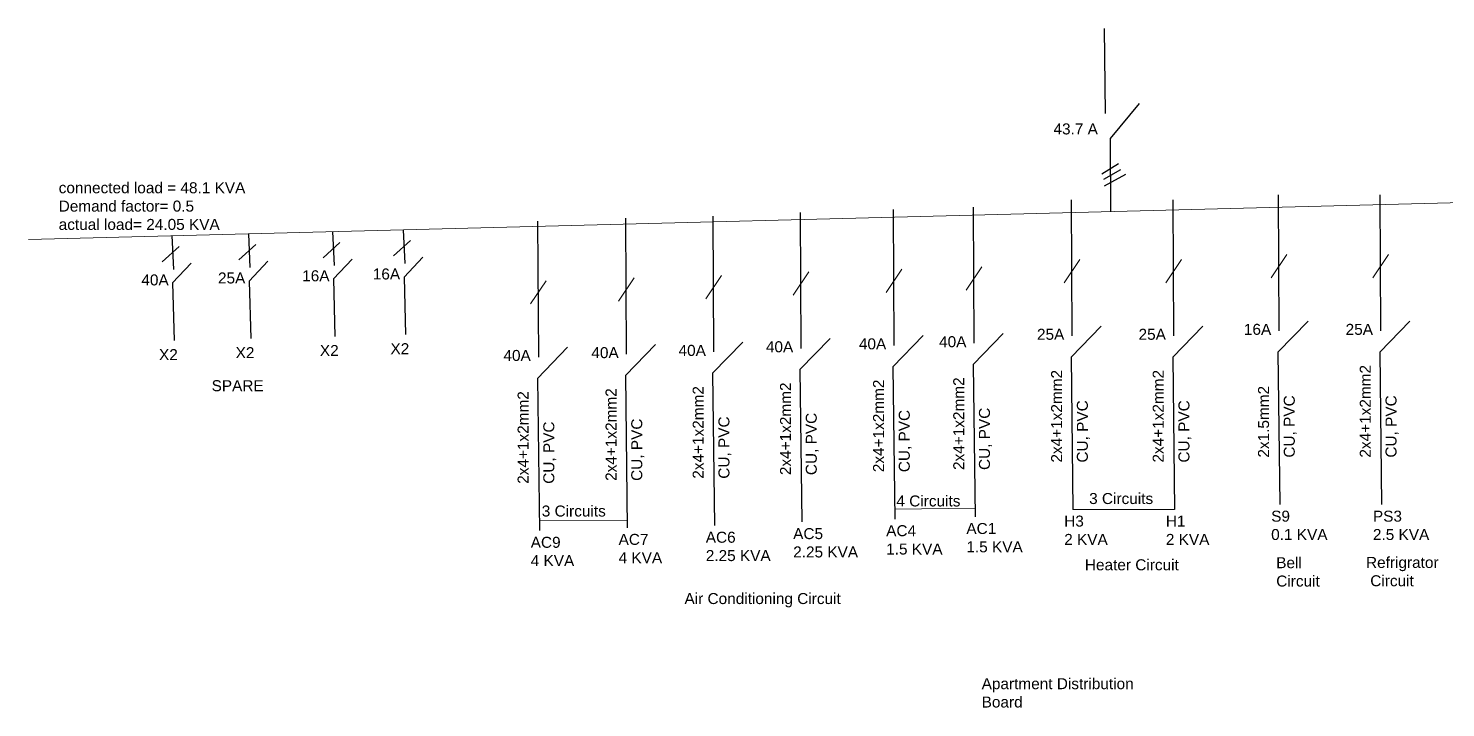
# Model space of a CAD drawing. Header units: inches. Extents: x 14 to 158, y 51 to 94.
# Drawn here: x 60.34 to 86.11, y 51.24 to 63.59 of the extents above; entities that cross this region are included whole.
import ezdxf

# ---------------------------------------------------------------- set-up
doc = ezdxf.new("R2010")
doc.units = ezdxf.units.IN
doc.header["$LTSCALE"] = 0.6
doc.header["$MEASUREMENT"] = 0
doc.linetypes.add('DASHED', pattern=[0.75, 0.5, -0.25])
doc.layers.add('AC-HI.WALL', color=3, linetype='DASHED')
for name, color, linetype, lineweight in [('Layer2', 250, 'Continuous', 0), ('POWER', 4, 'Continuous', 0), ('purple', 6, 'Continuous', 30), ('text', 3, 'Continuous', 0), ('TEXT-ELC', 3, 'Continuous', 0)]:
    doc.layers.add(name, color=color, linetype=linetype, lineweight=lineweight)
doc.styles.get("Standard").update_dxf_attribs({"font": 'arial.ttf'})

msp = doc.modelspace()

# ---------------------------------------------------------------- linework, layer by layer
at = {"layer": 'AC-HI.WALL', "linetype": 'Continuous'}
for p, q in [((80.158, 61.132), (79.858, 60.943)), ((80.196, 61.018), (79.888, 60.843)), ((80.284, 60.935), (79.897, 60.722))]:
    msp.add_line(p, q, dxfattribs=at)
at = {"layer": 'Layer2', "linetype": 'Continuous'}
for p, q in [((69.626, 54.642), (71.225, 54.651)), ((76.089, 54.848), (77.547, 54.868)), ((79.328, 54.844), (81.176, 54.844))]:
    msp.add_line(p, q, dxfattribs=at)
at = {"layer": 'POWER', "linetype": 'Continuous'}
msp.add_line((94.976, 60.646), (60.337, 59.755), dxfattribs=at)
at = {"layer": 'purple', "linetype": 'Continuous'}
for p, q in [((79.924, 62.043), (79.901, 63.593)), ((80.015, 61.587), (80.54, 62.225)), ((80.016, 60.261), (80.015, 61.587)), ((83.078, 58.09), (83.066, 60.563)), ((84.928, 58.09), (84.916, 60.563)), ((77.536, 57.865), (77.524, 60.338)), ((79.316, 58), (79.304, 60.473)), ((81.163, 58), (81.151, 60.473)), ((69.616, 57.614), (69.603, 60.087)), ((71.214, 57.667), (71.202, 60.14)), ((72.799, 57.707), (72.787, 60.179)), ((74.387, 57.773), (74.375, 60.245)), ((76.078, 57.825), (76.066, 60.298)), ((62.946, 59.823), (62.974, 59.207)), ((64.339, 59.858), (64.367, 59.242)), ((65.87, 59.898), (65.898, 59.282)), ((67.154, 59.931), (67.182, 59.315)), ((62.961, 58.962), (63.299, 59.322)), ((64.353, 58.998), (64.691, 59.358)), ((65.885, 59.037), (66.223, 59.397)), ((67.169, 59.07), (67.507, 59.43)), ((65.885, 59.037), (65.912, 57.991)), ((67.169, 59.07), (67.196, 58.024)), ((62.961, 58.962), (62.988, 57.916)), ((64.353, 58.998), (64.38, 57.951)), ((83.058, 57.703), (83.605, 58.268)), ((84.908, 57.703), (85.455, 58.268)), ((76.058, 57.439), (76.605, 58.004)), ((77.516, 57.479), (78.063, 58.043)), ((79.296, 57.614), (79.843, 58.178)), ((81.143, 57.614), (81.69, 58.178)), ((69.595, 57.228), (70.142, 57.793)), ((71.194, 57.281), (71.741, 57.845)), ((72.779, 57.32), (73.326, 57.885)), ((74.367, 57.386), (74.914, 57.951)), ((77.516, 57.479), (77.516, 57.479)), ((77.516, 57.479), (77.549, 54.709)), ((79.296, 57.614), (79.296, 57.614)), ((79.296, 57.614), (79.328, 54.844)), ((81.143, 57.614), (81.143, 57.614)), ((81.143, 57.614), (81.176, 54.844)), ((83.058, 57.703), (83.058, 57.703)), ((83.058, 57.703), (83.09, 54.934)), ((84.908, 57.703), (84.908, 57.703)), ((84.908, 57.703), (84.941, 54.934)), ((69.595, 57.228), (69.595, 57.228)), ((69.595, 57.228), (69.628, 54.458)), ((71.194, 57.281), (71.194, 57.281)), ((71.194, 57.281), (71.226, 54.511)), ((72.779, 57.32), (72.779, 57.32)), ((72.779, 57.32), (72.811, 54.551)), ((74.367, 57.386), (74.367, 57.386)), ((74.367, 57.386), (74.4, 54.616)), ((76.058, 57.439), (76.058, 57.439)), ((76.058, 57.439), (76.091, 54.669))]:
    msp.add_line(p, q, dxfattribs=at)
at = {"layer": 'text', "linetype": 'Continuous'}
for p, q in [((79.456, 59.39), (79.171, 58.966)), ((81.303, 59.39), (81.018, 58.966)), ((83.218, 59.479), (82.933, 59.055)), ((85.068, 59.479), (84.783, 59.055)), ((71.354, 59.057), (71.069, 58.633)), ((72.939, 59.096), (72.654, 58.672)), ((74.527, 59.162), (74.242, 58.738)), ((76.218, 59.215), (75.933, 58.791)), ((77.676, 59.255), (77.391, 58.831)), ((69.755, 59.004), (69.47, 58.58))]:
    msp.add_line(p, q, dxfattribs=at)
at = {"layer": 'TEXT-ELC', "linetype": 'Continuous'}
for p, q in [((63.079, 59.626), (62.771, 59.345)), ((64.471, 59.662), (64.163, 59.381)), ((66.003, 59.701), (65.695, 59.42)), ((67.287, 59.734), (66.979, 59.453))]:
    msp.add_line(p, q, dxfattribs=at)

# ---------------------------------------------------------------- texts
at = {"layer": 'AC-HI.WALL', "linetype": 'Continuous', "char_height": 0.2, "attachment_point": 1}
for s, width, insert in [('43.7 A', 1.06562, (78.976, 61.864)), ('Apartment Distribution\\PBoard', 11.14375, (77.67, 51.775))]:
    msp.add_mtext_dynamic_manual_height_columns(s, width=width, gutter_width=1, heights=[0], dxfattribs=dict(at, insert=insert))
at = {"layer": 'text', "linetype": 'Continuous', "char_height": 0.2, "attachment_point": 1}
for s, width, insert in [('40A', 0.61992, (76.896, 57.994)), ('25A', 0.61992, (78.676, 58.129)), ('25A', 0.61992, (80.523, 58.129)), ('16A', 0.61992, (82.438, 58.219)), ('25A', 0.61992, (84.288, 58.219)), ('40A', 0.61992, (68.975, 57.744)), ('40A', 0.61992, (70.574, 57.796)), ('40A', 0.61992, (72.159, 57.836)), ('40A', 0.61992, (73.747, 57.902)), ('40A', 0.61992, (75.438, 57.955)), ('3 Circuits', 1.45268, (79.624, 55.142)), ('3 Circuits', 1.45268, (69.672, 54.915)), ('4 Circuits', 1.45268, (76.12, 55.098)), ('H3\\P2 KVA', 1.32804, (79.171, 54.732)), ('H1\\P2 KVA', 1.32804, (81.019, 54.732)), ('S9\\P0.1 KVA', 1.32804, (82.934, 54.821)), ('PS3\\P2.5 KVA', 1.32804, (84.784, 54.821)), ('AC7\\P4 KVA', 1.32804, (71.069, 54.399)), ('AC6\\P2.25 KVA', 1.32804, (72.654, 54.438)), ('AC5\\P2.25 KVA', 1.32804, (74.243, 54.504)), ('AC4\\P1.5 KVA', 1.32804, (75.934, 54.557)), ('AC1\\P1.5 KVA', 1.32804, (77.392, 54.597)), ('AC9\\P4 KVA', 1.32804, (69.471, 54.346))]:
    msp.add_mtext_dynamic_manual_height_columns(s, width=width, gutter_width=1, heights=[0], dxfattribs=dict(at, insert=insert))
at = {"layer": 'text', "linetype": 'Continuous', "char_height": 0.2, "attachment_point": 1, "rotation": 90}
for s, insert in [('2x4+1x2mm2', (77.153, 55.561)), ('2x4+1x2mm2', (78.933, 55.696)), ('2x4+1x2mm2', (80.78, 55.696)), ('2x4+1x2mm2', (84.545, 55.786)), ('2x4+1x2mm2', (69.232, 55.31)), ('2x4+1x2mm2', (70.831, 55.363)), ('2x4+1x2mm2', (72.416, 55.402)), ('2x4+1x2mm2', (74.004, 55.468)), ('2x4+1x2mm2', (75.695, 55.521)), ('2x1.5mm2', (82.695, 55.786)), ('CU, PVC', (79.401, 55.696)), ('CU, PVC', (81.248, 55.696)), ('CU, PVC', (83.163, 55.786)), ('CU, PVC', (85.013, 55.786)), ('CU, PVC', (71.299, 55.363)), ('CU, PVC', (72.884, 55.402)), ('CU, PVC', (74.472, 55.468)), ('CU, PVC', (76.163, 55.521)), ('CU, PVC', (77.621, 55.561)), ('CU, PVC', (69.7, 55.31))]:
    msp.add_mtext_dynamic_manual_height_columns(s, width=6.39155, gutter_width=1, heights=[0], dxfattribs=dict(at, insert=insert))
at = {"layer": 'TEXT-ELC', "linetype": 'Continuous', "char_height": 0.2, "attachment_point": 1}
for s, width, insert in [('connected load = 48.1 KVA\\PDemand factor= 0.5\\Pactual load= 24.05 KVA', 6.14041, (60.889, 60.794)), ('40A', 0.57474, (62.392, 59.118)), ('25A', 0.57474, (63.785, 59.153)), ('16A', 0.57474, (65.316, 59.193)), ('16A', 0.57474, (66.6, 59.226)), ('X2', 0.39623, (62.713, 57.759)), ('X2', 0.39623, (64.106, 57.795)), ('X2', 0.39623, (65.637, 57.834)), ('X2', 0.39623, (66.921, 57.867)), ('SPARE', 0.18831, (63.669, 57.194)), ('Heater Circuit', 8.64529, (79.547, 53.937)), ('Bell\\PCircuit', 8.64529, (83.026, 53.975)), ('Refrigrator\\P Circuit', 8.64529, (84.658, 53.98)), ('Air Conditioning Circuit', 8.64529, (72.267, 53.323))]:
    msp.add_mtext_dynamic_manual_height_columns(s, width=width, gutter_width=1, heights=[0], dxfattribs=dict(at, insert=insert))

doc.saveas('drawing.dxf')
